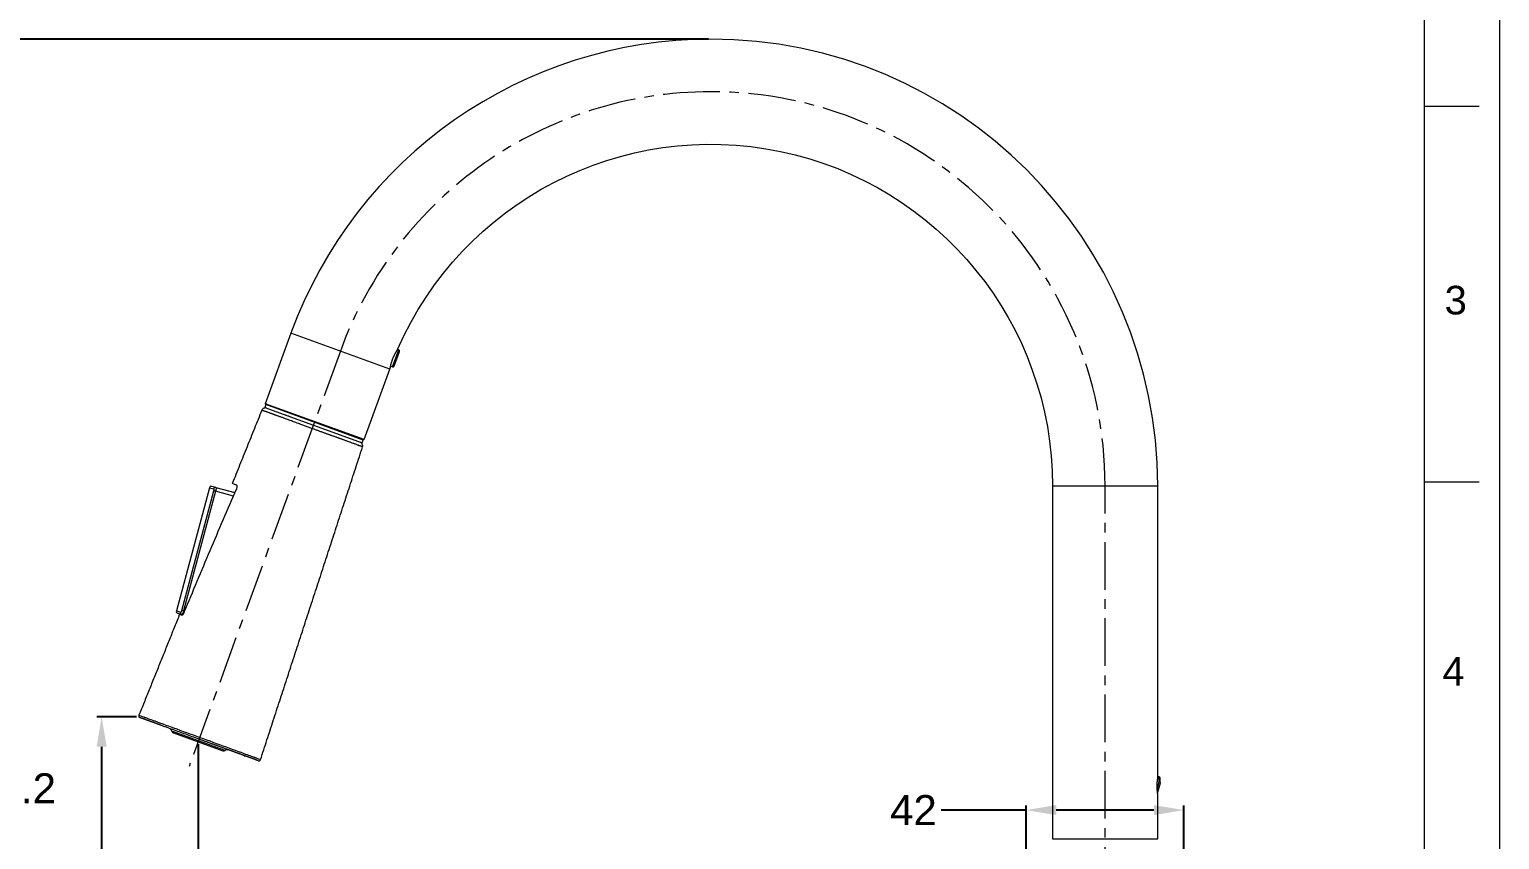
# Model space of a CAD drawing. Header units: millimetres. Extents: x 7606 to 8200, y 2765 to 3605.
# Drawn here: x 7808.9 to 8200.4, y 3189.8 to 3405.6 of the extents above; entities that cross this region are included whole.
import ezdxf

# ---------------------------------------------------------------- set-up
doc = ezdxf.new("R2010")
doc.units = ezdxf.units.MM
doc.linetypes.add('CENTERX2', pattern=[20.32, 12.7, -2.54, 2.54, -2.54])
doc.layers.get('0').update_dxf_attribs({"color": 3})
for name, color, linetype, lineweight in [('CENTER', 1, 'CENTERX2', 15), ('DIM_', 3, 'Continuous', 9), ('FORM', 7, 'Continuous', 13)]:
    doc.layers.add(name, color=color, linetype=linetype, lineweight=lineweight)
doc.styles.get("Standard").update_dxf_attribs({"font": 'arial.ttf'})
doc.dimstyles.new('사본(2) STANDARD', dxfattribs={"dimscale": 0, "dimtxt": 5, "dimasz": 5, "dimexe": 1.25, "dimexo": 0.625, "dimgap": 1.5, "dimtad": 3, "dimtih": 1, "dimtoh": 1, "dimdec": 1, "dimzin": 9, "dimdsep": 46, "dimtxsty": 'Standard', "dimcen": 2.5, "dimclrd": 3, "dimclre": 3, "dimclrt": 4, "dimadec": 0, "dimazin": 0, "dimtfac": 1, "dimtdec": 1, "dimtmove": 0, "dimatfit": 3, "dimfxl": 1.25, "dimtfill": 1, "dimtolj": 1, "dimtzin": 0, "dimarcsym": 0})

# ---------------------------------------------------------------- blocks, each defined once
blk = doc.blocks.new('*D13')
at = {"layer": 'DIM_', "color": 3, "lineweight": -2, "transparency": 16777216}
for p, q in [((7853.81, 3215.15), (7853.81, 2969.08)), ((8095.36, 3003.13), (8095.36, 2969.08)), ((7861.81, 2970.33), (7959.52, 2970.33)), ((8087.36, 2970.33), (7989.65, 2970.33))]:
    blk.add_line(p, q, dxfattribs=at)
at = {"layer": 'DIM_', "color": 3, "transparency": 16777216}
for points in [[(7861.81, 2971.67), (7861.81, 2969), (7853.81, 2970.33)], [(8087.36, 2971.67), (8087.36, 2969), (8095.36, 2970.33)]]:
    blk.add_solid(points, dxfattribs=at)
at = {"layer": 'DIM_', "color": 4, "transparency": 16777216, "insert": (7974.58, 2970.33), "char_height": 8, "attachment_point": 5, "bg_fill": 3, "box_fill_scale": 1.1, "bg_fill_color": 256, "bg_fill_true_color": 13158600, "bg_fill_transparency": 0}
blk.add_mtext('\\A1;241.6', dxfattribs=at)
blk = doc.blocks.new('*D18')
at = {"layer": 'DIM_', "color": 3, "lineweight": -2, "transparency": 16777216}
for p, q in [((8074.36, 3197.62), (8051.67, 3197.62)), ((8074.36, 3166.68), (8074.36, 3198.87)), ((8108.36, 3197.62), (8082.36, 3197.62)), ((8116.36, 3166.68), (8116.36, 3198.87))]:
    blk.add_line(p, q, dxfattribs=at)
at = {"layer": 'DIM_', "color": 3, "transparency": 16777216}
for points in [[(8082.36, 3198.95), (8082.36, 3196.28), (8074.36, 3197.62)], [(8108.36, 3198.95), (8108.36, 3196.28), (8116.36, 3197.62)]]:
    blk.add_solid(points, dxfattribs=at)
at = {"layer": 'DIM_', "color": 4, "transparency": 16777216, "insert": (8044.32, 3197.62), "char_height": 8, "attachment_point": 5, "bg_fill": 3, "box_fill_scale": 1.1, "bg_fill_color": 256, "bg_fill_true_color": 13158600, "bg_fill_transparency": 0}
blk.add_mtext('\\A1;42', dxfattribs=at)
blk = doc.blocks.new('*D20')
at = {"layer": 'DIM_', "color": 3, "lineweight": -2, "transparency": 16777216}
for p, q in [((7837.44, 3222.49), (7826.86, 3222.49)), ((7828.11, 3214.49), (7828.11, 3118.71)), ((7828.11, 3011.76), (7828.11, 3107.54)), ((8068.23, 3003.76), (7826.86, 3003.76))]:
    blk.add_line(p, q, dxfattribs=at)
at = {"layer": 'DIM_', "color": 3, "transparency": 16777216}
for points in [[(7826.78, 3214.49), (7829.45, 3214.49), (7828.11, 3222.49)], [(7826.78, 3011.76), (7829.45, 3011.76), (7828.11, 3003.76)]]:
    blk.add_solid(points, dxfattribs=at)
at = {"layer": 'DIM_', "color": 4, "transparency": 16777216, "insert": (7828.11, 3113.12), "char_height": 8, "attachment_point": 5, "bg_fill": 3, "box_fill_scale": 1.1, "bg_fill_color": 256, "bg_fill_true_color": 13158600, "bg_fill_transparency": 0}
blk.add_mtext('\\A1;218.7', dxfattribs=at)
blk = doc.blocks.new('*D21')
at = {"layer": 'DIM_', "color": 3, "lineweight": -2, "transparency": 16777216}
for p, q in [((7989.73, 3402.96), (7800.72, 3402.96)), ((7801.97, 3394.96), (7801.97, 3208.94)), ((7801.97, 3011.76), (7801.97, 3197.77)), ((8068.23, 3003.76), (7800.72, 3003.76))]:
    blk.add_line(p, q, dxfattribs=at)
at = {"layer": 'DIM_', "color": 3, "transparency": 16777216}
for points in [[(7800.64, 3394.96), (7803.3, 3394.96), (7801.97, 3402.96)], [(7800.64, 3011.76), (7803.3, 3011.76), (7801.97, 3003.76)]]:
    blk.add_solid(points, dxfattribs=at)
at = {"layer": 'DIM_', "color": 4, "transparency": 16777216, "insert": (7801.97, 3203.36), "char_height": 8, "attachment_point": 5, "bg_fill": 3, "box_fill_scale": 1.1, "bg_fill_color": 256, "bg_fill_true_color": 13158600, "bg_fill_transparency": 0}
blk.add_mtext('\\A1;399.2', dxfattribs=at)

msp = doc.modelspace()

# ---------------------------------------------------------------- linework, layer by layer
at = {"linetype": 'Continuous', "lineweight": 18, "extrusion": (0, 1, 0)}
for p, q in [((7878.54, 3324.66), (7871.7, 3305.86)), ((7905.98, 3315.84), (7907.41, 3319.79)), ((7907.23, 3320.17), (7906.92, 3320.28)), ((7898.01, 3296.29), (7904.85, 3315.08)), ((7905.14, 3315.83), (7905.59, 3315.66)), ((7871.82, 3305.61), (7871.54, 3304.86)), ((7871.54, 3304.86), (7884.51, 3300.14)), ((7898.01, 3296.29), (7871.7, 3305.86)), ((7877.14, 3302.77), (7877.16, 3302.81)), ((7884.51, 3300.14), (7897.48, 3295.42)), ((7897.48, 3295.42), (7897.75, 3296.17)), ((7856.82, 3283.49), (7848.02, 3250.65)), ((7858.53, 3283.55), (7857.43, 3283.84)), ((7858.53, 3283.55), (7863.59, 3282.19)), ((8081.36, 3283.96), (8081.36, 3189.96)), ((8109.36, 3206.46), (8109.36, 3283.96)), ((7848.37, 3250.03), (7849.47, 3249.74)), ((7849.71, 3249.68), (7849.47, 3249.74)), ((7841.85, 3220.95), (7841.85, 3220.95)), ((7847.22, 3218.17), (7860.39, 3213.38)), ((7866.29, 3212.06), (7866.29, 3212.06)), ((8109.76, 3206.46), (8109.36, 3206.46)), ((8110.06, 3204.97), (8110.06, 3206.16)), ((8110.06, 3204.97), (8110.06, 3204.96)), ((8109.36, 3189.96), (8109.36, 3201.46)), ((8081.36, 3189.96), (8109.36, 3189.96)), ((8108.44, 3189.76), (8108.46, 3189.96))]:
    msp.add_line(p, q, dxfattribs=at)
at = {"linetype": 'Continuous', "lineweight": 13, "extrusion": (0, 1, 0)}
for p, q in [((7904.85, 3315.08), (7878.54, 3324.66)), ((7905.59, 3315.66), (7907.23, 3320.17)), ((7897.75, 3296.17), (7871.82, 3305.61)), ((7849.47, 3250.78), (7858.01, 3282.65)), ((7858.46, 3282.53), (7849.92, 3250.66)), ((7856.82, 3283.49), (7857.95, 3283.19)), ((7858.46, 3282.53), (7858.01, 3282.65)), ((7863.19, 3281.26), (7858.46, 3282.53)), ((8081.36, 3283.96), (8109.36, 3283.96)), ((7848.02, 3250.65), (7849.15, 3250.34)), ((7849.92, 3250.66), (7849.47, 3250.78)), ((7849.92, 3250.66), (7850.2, 3250.58)), ((7861.02, 3213.5), (7846.81, 3218.67)), ((8109.76, 3205.14), (8109.76, 3206.46))]:
    msp.add_line(p, q, dxfattribs=at)
at = {"linetype": 'Continuous', "lineweight": 18}
for centre, radius, start, end in [((7990.36, 3283.96), 119, 90, 160), ((7990.36, 3283.96), 119, 0, 90), ((7907.13, 3319.89), 0.3, 340, 70), ((7905.69, 3315.94), 0.3, 250, 340), ((7872, 3305.54), 0.2, 70, 160), ((7897.56, 3296.24), 0.2, 340, 70), ((7857.3, 3283.36), 0.5, 75, 165), ((7848.5, 3250.52), 0.5, 165, 255), ((8109.76, 3206.16), 0.3, 0, 90)]:
    msp.add_arc(centre, radius, start, end, dxfattribs=at)
at = {"linetype": 'Continuous', "lineweight": 18, "extrusion": (0, 0, -1)}
for start, end in [(23.5304, 180), (20, 20.3347)]:
    msp.add_arc((-7990.36, 3283.96), 91, start, end, dxfattribs=at)
at = {"linetype": 'Continuous', "lineweight": 18}
for centre, major_axis, ratio, start_param, end_param in [((7858.4, 3283.07), (0.129, 0.483), 0.936113, 0, 1.570796), ((7849.6, 3250.22), (0.129, 0.483), 0.936113, 1.570796, 3.141593), ((7846.18, 3218.55), (0.219, 0.603), 1, 5.235988, 6.283185), ((7847.44, 3218.78), (-0.219, -0.603), 1, 5.235988, 6.283185), ((7860.61, 3213.99), (-0.219, -0.603), 1, 0, 1.047198), ((7861.43, 3213), (0.219, 0.603), 1, 0, 1.047198), ((7866.16, 3212.1), (-0.044, -0.121), 1, 0, 1.570796)]:
    msp.add_ellipse(centre, major_axis=major_axis, ratio=ratio, start_param=start_param, end_param=end_param, dxfattribs=at)
for points, degree, knots in [([(7905.07, 3315.82), (7905.08, 3315.86), (7905.1, 3315.94), (7905.13, 3316.08), (7905.15, 3316.19), (7905.17, 3316.27), (7905.18, 3316.3), (7905.19, 3316.36), (7905.2, 3316.39), (7905.22, 3316.48), (7905.26, 3316.61), (7905.29, 3316.74), (7905.32, 3316.84), (7905.34, 3316.9), (7905.35, 3316.95), (7905.37, 3316.99), (7905.37, 3317), (7905.4, 3317.09), (7905.45, 3317.24), (7905.52, 3317.47), (7905.58, 3317.62), (7905.61, 3317.71), (7905.62, 3317.73), (7905.63, 3317.77), (7905.64, 3317.79), (7905.66, 3317.85), (7905.68, 3317.89), (7905.72, 3318), (7905.79, 3318.15), (7905.85, 3318.3), (7905.9, 3318.41), (7905.92, 3318.45), (7905.95, 3318.52), (7905.97, 3318.56), (7906.02, 3318.67), (7906.09, 3318.8), (7906.19, 3319), (7906.25, 3319.13), (7906.3, 3319.22), (7906.32, 3319.25), (7906.35, 3319.31), (7906.37, 3319.34), (7906.41, 3319.42), (7906.48, 3319.53), (7906.53, 3319.63), (7906.57, 3319.7), (7906.59, 3319.72), (7906.61, 3319.77), (7906.63, 3319.79), (7906.66, 3319.85), (7906.71, 3319.92), (7906.75, 3319.98), (7906.78, 3320.03), (7906.79, 3320.04), (7906.8, 3320.06), (7906.81, 3320.08), (7906.83, 3320.11), (7906.85, 3320.15), (7906.88, 3320.18), (7906.88, 3320.19), (7906.88, 3320.19), (7906.88, 3320.19), (7906.88, 3320.19)], 3, [0, 0, 0, 0, 0.03677, 0.07354, 0.110311, 0.110311, 0.128696, 0.128696, 0.147081, 0.147081, 0.183851, 0.220621, 0.220621, 0.239006, 0.248199, 0.248199, 0.257391, 0.257391, 0.294162, 0.330932, 0.367702, 0.367702, 0.376895, 0.376895, 0.386087, 0.386087, 0.404472, 0.404472, 0.441242, 0.478013, 0.478013, 0.496398, 0.496398, 0.514783, 0.514783, 0.551553, 0.588323, 0.625093, 0.625093, 0.643479, 0.643479, 0.661864, 0.661864, 0.698634, 0.735404, 0.735404, 0.753789, 0.753789, 0.772174, 0.772174, 0.808944, 0.845715, 0.845715, 0.8641, 0.8641, 0.882485, 0.882485, 0.919255, 0.956025, 0.992795, 0.992795, 1, 1, 1, 1]), ([(7905.02, 3315.55), (7905.02, 3315.55), (7905.02, 3315.56), (7905.02, 3315.58), (7905.03, 3315.6), (7905.03, 3315.61), (7905.03, 3315.62), (7905.04, 3315.63), (7905.04, 3315.67), (7905.05, 3315.69), (7905.06, 3315.75), (7905.06, 3315.79), (7905.07, 3315.82)], 3, [0, 0, 0, 0, 0.170064, 0.377548, 0.377548, 0.48129, 0.48129, 0.585032, 0.585032, 0.792516, 0.792516, 1, 1, 1, 1]), ([(7872.08, 3304.66), (7871.95, 3304.71), (7871.69, 3304.75), (7871.28, 3304.67), (7870.94, 3304.44), (7870.81, 3304.23), (7870.76, 3304.11)], 3, [0, 0, 0, 0, 0.241089, 0.495939, 0.752865, 1, 1, 1, 1]), ([(7878.33, 3302.38), (7878.22, 3302.42), (7878.1, 3302.46), (7877.69, 3302.59), (7877.41, 3302.68), (7877.14, 3302.77)], 3, [0, 0, 0, 0, 0.273256, 0.273256, 1, 1, 1, 1]), ([(7897.6, 3294.34), (7897.64, 3294.46), (7897.67, 3294.71), (7897.56, 3295.11), (7897.29, 3295.43), (7897.06, 3295.57), (7896.94, 3295.61)], 3, [0, 0, 0, 0, 0.247199, 0.504057, 0.758836, 1, 1, 1, 1]), ([(7850.12, 3250.4), (7852.41, 3255.86), (7854.71, 3261.32), (7858.17, 3269.51), (7859.33, 3272.23), (7861.65, 3277.68), (7862.82, 3280.41), (7863.99, 3283.13)], 3, [0, 0, 0, 0, 0.5, 0.5, 0.75, 0.75, 1, 1, 1, 1]), ([(7858.01, 3282.65), (7858.02, 3282.65), (7858.02, 3282.66), (7858.02, 3282.67), (7858.02, 3282.68), (7858.03, 3282.7), (7858.03, 3282.71), (7858.03, 3282.72), (7858.03, 3282.73), (7858.03, 3282.74), (7858.04, 3282.75), (7858.04, 3282.76), (7858.04, 3282.77), (7858.04, 3282.78), (7858.04, 3282.79), (7858.04, 3282.81), (7858.05, 3282.82), (7858.05, 3282.83), (7858.05, 3282.84), (7858.05, 3282.86), (7858.05, 3282.89), (7858.05, 3282.94), (7858.05, 3282.98), (7858.05, 3283.02), (7858.04, 3283.06), (7858.03, 3283.1), (7858.01, 3283.13), (7858, 3283.14), (7858, 3283.15), (7857.99, 3283.16), (7857.98, 3283.17), (7857.98, 3283.17), (7857.97, 3283.18), (7857.96, 3283.18), (7857.96, 3283.18), (7857.95, 3283.19), (7857.95, 3283.19)], 3, [0, 0, 0, 0, 0.014117, 0.028161, 0.042139, 0.056062, 0.069935, 0.08377, 0.097573, 0.111353, 0.12512, 0.138882, 0.152647, 0.166424, 0.180223, 0.194051, 0.207918, 0.221831, 0.235799, 0.249831, 0.311769, 0.373643, 0.436123, 0.499861, 0.582384, 0.665279, 0.749802, 0.777665, 0.805415, 0.833094, 0.860744, 0.888405, 0.916121, 0.943931, 0.971877, 1, 1, 1, 1]), ([(7858.53, 3283.55), (7858.53, 3283.55), (7858.53, 3283.55), (7858.54, 3283.55), (7858.54, 3283.54), (7858.54, 3283.54), (7858.54, 3283.54), (7858.55, 3283.54), (7858.55, 3283.54), (7858.55, 3283.53), (7858.55, 3283.53), (7858.55, 3283.53), (7858.56, 3283.53), (7858.56, 3283.52), (7858.56, 3283.52), (7858.56, 3283.52), (7858.56, 3283.51), (7858.57, 3283.51), (7858.57, 3283.5), (7858.57, 3283.5), (7858.57, 3283.49), (7858.57, 3283.49), (7858.57, 3283.48), (7858.57, 3283.48), (7858.57, 3283.47), (7858.58, 3283.47), (7858.58, 3283.46), (7858.58, 3283.46), (7858.58, 3283.45), (7858.58, 3283.44), (7858.58, 3283.44), (7858.58, 3283.43), (7858.58, 3283.43), (7858.58, 3283.42), (7858.58, 3283.41), (7858.58, 3283.41), (7858.58, 3283.4), (7858.58, 3283.39), (7858.58, 3283.38), (7858.58, 3283.38), (7858.58, 3283.37), (7858.58, 3283.36), (7858.58, 3283.35), (7858.58, 3283.35), (7858.58, 3283.34), (7858.58, 3283.33), (7858.58, 3283.32), (7858.58, 3283.31), (7858.58, 3283.3), (7858.58, 3283.3), (7858.58, 3283.29), (7858.58, 3283.28), (7858.58, 3283.27), (7858.58, 3283.26), (7858.58, 3283.25), (7858.58, 3283.24), (7858.58, 3283.23), (7858.58, 3283.23), (7858.58, 3283.22), (7858.58, 3283.21), (7858.58, 3283.2), (7858.58, 3283.19), (7858.58, 3283.18), (7858.57, 3283.17), (7858.57, 3283.16), (7858.57, 3283.15), (7858.57, 3283.14), (7858.57, 3283.13), (7858.57, 3283.12), (7858.57, 3283.11), (7858.57, 3283.1), (7858.57, 3283.09), (7858.57, 3283.08), (7858.56, 3283.07), (7858.56, 3283.07), (7858.56, 3283.06), (7858.56, 3283.05), (7858.56, 3283.04), (7858.56, 3283.03), (7858.56, 3283.02), (7858.56, 3283.01), (7858.55, 3283), (7858.55, 3282.99), (7858.55, 3282.98), (7858.55, 3282.97), (7858.55, 3282.96), (7858.55, 3282.95), (7858.55, 3282.94), (7858.54, 3282.93), (7858.54, 3282.92), (7858.54, 3282.91), (7858.54, 3282.9), (7858.54, 3282.89), (7858.54, 3282.88), (7858.53, 3282.87), (7858.53, 3282.86), (7858.53, 3282.85), (7858.53, 3282.84), (7858.53, 3282.83), (7858.53, 3282.82), (7858.52, 3282.82), (7858.52, 3282.81), (7858.52, 3282.8), (7858.52, 3282.79), (7858.52, 3282.78), (7858.52, 3282.77), (7858.51, 3282.76), (7858.51, 3282.75), (7858.51, 3282.74), (7858.51, 3282.73), (7858.51, 3282.72), (7858.5, 3282.71), (7858.5, 3282.71), (7858.5, 3282.7), (7858.5, 3282.69), (7858.5, 3282.68), (7858.49, 3282.67), (7858.49, 3282.66), (7858.49, 3282.65), (7858.49, 3282.64), (7858.49, 3282.64), (7858.49, 3282.63), (7858.48, 3282.62), (7858.48, 3282.61), (7858.48, 3282.6), (7858.48, 3282.59), (7858.48, 3282.59), (7858.47, 3282.58), (7858.47, 3282.57), (7858.47, 3282.56), (7858.47, 3282.55), (7858.47, 3282.55), (7858.46, 3282.54), (7858.46, 3282.53), (7858.46, 3282.53)], 3, [0, 0, 0, 0, 0.010156, 0.020272, 0.030349, 0.040386, 0.050383, 0.06034, 0.070258, 0.080136, 0.089974, 0.099772, 0.109531, 0.11925, 0.12893, 0.138569, 0.148169, 0.15773, 0.16725, 0.176731, 0.186173, 0.195575, 0.204937, 0.214259, 0.223542, 0.232785, 0.241989, 0.251153, 0.260277, 0.269362, 0.278408, 0.287413, 0.296379, 0.305306, 0.314193, 0.32304, 0.331848, 0.340616, 0.349345, 0.358034, 0.366684, 0.375294, 0.383865, 0.392396, 0.400888, 0.40934, 0.417753, 0.426126, 0.43446, 0.442755, 0.45101, 0.459226, 0.467402, 0.475539, 0.483636, 0.491694, 0.499713, 0.507692, 0.515632, 0.523532, 0.531394, 0.539216, 0.546998, 0.554742, 0.562446, 0.57011, 0.577736, 0.585322, 0.592869, 0.600377, 0.607845, 0.615274, 0.622665, 0.630015, 0.637327, 0.6446, 0.651833, 0.659027, 0.666183, 0.673299, 0.680376, 0.687414, 0.694413, 0.701372, 0.708293, 0.715175, 0.722018, 0.728821, 0.735586, 0.742312, 0.748999, 0.755647, 0.762256, 0.768826, 0.775358, 0.78185, 0.788304, 0.794719, 0.801095, 0.807432, 0.81373, 0.81999, 0.826211, 0.832394, 0.838538, 0.844643, 0.850709, 0.856737, 0.862726, 0.868677, 0.874589, 0.880463, 0.886298, 0.892095, 0.897853, 0.903573, 0.909255, 0.914898, 0.920503, 0.92607, 0.931598, 0.937088, 0.94254, 0.947954, 0.95333, 0.958667, 0.963967, 0.969228, 0.974451, 0.979637, 0.984785, 0.989894, 0.994966, 1, 1, 1, 1]), ([(7864, 3284.19), (7863.93, 3284.21), (7863.24, 3284.47), (7862.9, 3284.59), (7862.9, 3284.59), (7862.9, 3284.59), (7862.9, 3284.59)], 3, [0, 0, 0, 0, 0.101646, 0.999239, 0.999239, 1, 1, 1, 1]), ([(7864, 3284.19), (7864.03, 3284.18), (7864.05, 3284.17), (7864.07, 3284.14), (7864.08, 3284.13), (7864.09, 3284.11), (7864.1, 3284.1), (7864.1, 3284.09), (7864.11, 3284.08), (7864.12, 3284.04), (7864.13, 3284.01), (7864.14, 3283.95), (7864.14, 3283.93), (7864.15, 3283.88), (7864.15, 3283.86), (7864.15, 3283.79), (7864.15, 3283.73), (7864.14, 3283.65), (7864.13, 3283.62), (7864.13, 3283.58), (7864.12, 3283.56), (7864.12, 3283.53), (7864.11, 3283.52), (7864.1, 3283.44), (7864.08, 3283.38), (7864.05, 3283.3), (7864.05, 3283.29), (7864.04, 3283.26), (7864.03, 3283.24), (7864.01, 3283.19), (7864, 3283.16), (7863.99, 3283.13)], 3, [0, 0, 0, 0, 0.125, 0.125, 0.1875, 0.1875, 0.21875, 0.21875, 0.25, 0.25, 0.375, 0.375, 0.4375, 0.4375, 0.5, 0.5, 0.625, 0.625, 0.6875, 0.6875, 0.71875, 0.71875, 0.75, 0.75, 0.875, 0.875, 0.90625, 0.90625, 0.9375, 0.9375, 1, 1, 1, 1]), ([(7849.15, 3250.34), (7849.15, 3250.34), (7849.15, 3250.34), (7849.16, 3250.34), (7849.16, 3250.34), (7849.17, 3250.34), (7849.17, 3250.34), (7849.18, 3250.34), (7849.18, 3250.34), (7849.19, 3250.34), (7849.19, 3250.34), (7849.2, 3250.35), (7849.2, 3250.35), (7849.21, 3250.35), (7849.21, 3250.35), (7849.22, 3250.35), (7849.22, 3250.36), (7849.24, 3250.37), (7849.27, 3250.39), (7849.31, 3250.43), (7849.34, 3250.47), (7849.36, 3250.51), (7849.38, 3250.55), (7849.4, 3250.58), (7849.41, 3250.6), (7849.42, 3250.62), (7849.43, 3250.64), (7849.44, 3250.66), (7849.44, 3250.68), (7849.45, 3250.7), (7849.46, 3250.72), (7849.46, 3250.74), (7849.47, 3250.76), (7849.47, 3250.77), (7849.47, 3250.78)], 3, [0, 0, 0, 0, 0.015819, 0.031577, 0.047282, 0.062941, 0.078561, 0.094148, 0.109712, 0.125258, 0.140794, 0.156327, 0.171866, 0.187416, 0.202986, 0.218583, 0.234215, 0.249887, 0.375803, 0.499366, 0.563307, 0.625808, 0.687522, 0.749124, 0.774556, 0.799779, 0.82484, 0.849791, 0.874681, 0.899561, 0.924483, 0.949497, 0.974653, 1, 1, 1, 1]), ([(7849.92, 3250.66), (7849.92, 3250.65), (7849.92, 3250.64), (7849.91, 3250.62), (7849.91, 3250.61), (7849.9, 3250.59), (7849.9, 3250.58), (7849.89, 3250.56), (7849.89, 3250.54), (7849.88, 3250.53), (7849.88, 3250.51), (7849.87, 3250.49), (7849.87, 3250.48), (7849.86, 3250.46), (7849.85, 3250.44), (7849.85, 3250.42), (7849.84, 3250.4), (7849.84, 3250.39), (7849.83, 3250.37), (7849.82, 3250.35), (7849.82, 3250.33), (7849.81, 3250.31), (7849.8, 3250.3), (7849.8, 3250.28), (7849.79, 3250.26), (7849.78, 3250.24), (7849.77, 3250.22), (7849.77, 3250.21), (7849.76, 3250.19), (7849.75, 3250.17), (7849.75, 3250.15), (7849.74, 3250.13), (7849.73, 3250.12), (7849.72, 3250.1), (7849.71, 3250.08), (7849.71, 3250.06), (7849.7, 3250.05), (7849.69, 3250.03), (7849.68, 3250.01), (7849.68, 3250), (7849.67, 3249.98), (7849.66, 3249.96), (7849.65, 3249.95), (7849.64, 3249.93), (7849.64, 3249.92), (7849.63, 3249.9), (7849.62, 3249.89), (7849.61, 3249.88), (7849.6, 3249.86), (7849.6, 3249.85), (7849.59, 3249.84), (7849.58, 3249.83), (7849.57, 3249.82), (7849.57, 3249.81), (7849.56, 3249.8), (7849.55, 3249.79), (7849.54, 3249.78), (7849.54, 3249.77), (7849.53, 3249.76), (7849.52, 3249.76), (7849.52, 3249.75), (7849.51, 3249.75), (7849.5, 3249.74), (7849.5, 3249.74), (7849.49, 3249.74), (7849.48, 3249.74), (7849.48, 3249.74), (7849.47, 3249.74), (7849.47, 3249.74)], 3, [0, 0, 0, 0, 0.010106, 0.020363, 0.030772, 0.041333, 0.052047, 0.062912, 0.073931, 0.085103, 0.096428, 0.107906, 0.119538, 0.131324, 0.143264, 0.155359, 0.167608, 0.180011, 0.19257, 0.205283, 0.218152, 0.231176, 0.244355, 0.25769, 0.271181, 0.284827, 0.29863, 0.312589, 0.326704, 0.340975, 0.355403, 0.369987, 0.384728, 0.399626, 0.414681, 0.429892, 0.445261, 0.460787, 0.47647, 0.492311, 0.508309, 0.524464, 0.540777, 0.557248, 0.573876, 0.590662, 0.607606, 0.624708, 0.641968, 0.659386, 0.676962, 0.694697, 0.712589, 0.73064, 0.748849, 0.767217, 0.785743, 0.804427, 0.82327, 0.842272, 0.861432, 0.880751, 0.900229, 0.919865, 0.939661, 0.959615, 0.979728, 1, 1, 1, 1]), ([(7850.12, 3250.4), (7850.1, 3250.33), (7850.07, 3250.27), (7850.03, 3250.19), (7850.02, 3250.16), (7849.99, 3250.11), (7849.99, 3250.1), (7849.97, 3250.07), (7849.96, 3250.06), (7849.93, 3249.99), (7849.9, 3249.94), (7849.86, 3249.88), (7849.86, 3249.87), (7849.84, 3249.85), (7849.83, 3249.84), (7849.81, 3249.8), (7849.8, 3249.78), (7849.76, 3249.73), (7849.73, 3249.69), (7849.7, 3249.66), (7849.69, 3249.65), (7849.68, 3249.64), (7849.66, 3249.62), (7849.63, 3249.59), (7849.61, 3249.57), (7849.6, 3249.57), (7849.59, 3249.56), (7849.58, 3249.56), (7849.58, 3249.56), (7849.55, 3249.55), (7849.54, 3249.55), (7849.53, 3249.55)], 3, [0, 0, 0, 0, 0.125, 0.125, 0.1875, 0.1875, 0.21875, 0.21875, 0.25, 0.25, 0.375, 0.375, 0.40625, 0.40625, 0.4375, 0.4375, 0.5, 0.5, 0.625, 0.625, 0.65625, 0.65625, 0.6875, 0.75, 0.8125, 0.8125, 0.84375, 0.84375, 0.875, 0.875, 1, 1, 1, 1]), ([(7838.05, 3222.88), (7838.03, 3222.82), (7838, 3222.69), (7838.05, 3222.49), (7838.17, 3222.32), (7838.28, 3222.25), (7838.35, 3222.23)], 3, [0, 0, 0, 0, 0.241694, 0.500257, 0.758689, 1, 1, 1, 1]), ([(7838.05, 3222.88), (7838.05, 3222.88), (7838.32, 3222.79), (7839.02, 3222.53), (7839.39, 3222.4), (7839.53, 3222.34), (7839.75, 3222.26), (7840.46, 3222), (7841.62, 3221.58), (7842.47, 3221.27), (7843.04, 3221.07), (7844.62, 3220.49), (7848.37, 3219.13), (7854.25, 3216.99), (7860.12, 3214.85), (7863.88, 3213.48), (7865.45, 3212.91), (7866.02, 3212.7), (7866.87, 3212.39), (7868.03, 3211.97), (7868.74, 3211.71), (7868.96, 3211.63), (7869.11, 3211.58), (7869.48, 3211.45), (7870.18, 3211.19), (7870.44, 3211.09), (7870.44, 3211.09)], 3, [0, 0, 0, 0, 0.125008, 0.187511, 0.203137, 0.21095, 0.218763, 0.250015, 0.281267, 0.28908, 0.296893, 0.312519, 0.375023, 0.50003, 0.625038, 0.687542, 0.703168, 0.710981, 0.718794, 0.750045, 0.781297, 0.78911, 0.796923, 0.812549, 0.875053, 1, 1, 1, 1]), ([(7869.79, 3210.78), (7869.79, 3210.78), (7869.78, 3210.78), (7869.72, 3210.81), (7869.58, 3210.86), (7869.41, 3210.92), (7869.25, 3210.98), (7869.11, 3211.03), (7868.95, 3211.09), (7868.83, 3211.13), (7868.75, 3211.16), (7868.73, 3211.17), (7868.7, 3211.18), (7868.67, 3211.19), (7868.64, 3211.2), (7868.61, 3211.21), (7868.58, 3211.22), (7868.55, 3211.23), (7868.52, 3211.24), (7868.49, 3211.26), (7868.46, 3211.27), (7868.43, 3211.28), (7868.4, 3211.29), (7868.38, 3211.3), (7868.36, 3211.3), (7868.34, 3211.31), (7868.33, 3211.31), (7868.31, 3211.32), (7868.29, 3211.33), (7868.28, 3211.33), (7868.26, 3211.34), (7868.24, 3211.35), (7868.22, 3211.35), (7868.2, 3211.36), (7868.18, 3211.37), (7868.16, 3211.37), (7868.15, 3211.38), (7868.13, 3211.39), (7868.11, 3211.39), (7868.09, 3211.4), (7868.06, 3211.41), (7868.04, 3211.42), (7868.02, 3211.42), (7868, 3211.43), (7867.98, 3211.44), (7867.96, 3211.45), (7867.94, 3211.46), (7867.91, 3211.46), (7867.89, 3211.47), (7867.87, 3211.48), (7867.85, 3211.49), (7867.82, 3211.5), (7867.8, 3211.51), (7867.77, 3211.51), (7867.75, 3211.52), (7867.72, 3211.53), (7867.69, 3211.55), (7867.66, 3211.56), (7867.62, 3211.57), (7867.58, 3211.58), (7867.55, 3211.6), (7867.51, 3211.61), (7867.47, 3211.63), (7867.43, 3211.64), (7867.39, 3211.65), (7867.35, 3211.67), (7867.31, 3211.68), (7867.27, 3211.7), (7867.23, 3211.71), (7867.18, 3211.73), (7867.14, 3211.75), (7867.1, 3211.76), (7867.05, 3211.78), (7867.01, 3211.79), (7866.96, 3211.81), (7866.91, 3211.83), (7866.87, 3211.85), (7866.82, 3211.86), (7866.77, 3211.88), (7866.72, 3211.9), (7866.67, 3211.92), (7866.62, 3211.93), (7866.57, 3211.95), (7866.52, 3211.97), (7866.47, 3211.99), (7866.42, 3212.01), (7866.34, 3212.04), (7866.24, 3212.07), (7866.12, 3212.12), (7865.98, 3212.17), (7865.84, 3212.22), (7865.69, 3212.27), (7865.56, 3212.32), (7865.47, 3212.35), (7865.4, 3212.38), (7865.34, 3212.4), (7865.27, 3212.43), (7865.21, 3212.45), (7865.14, 3212.47), (7865.07, 3212.5), (7865.01, 3212.52), (7864.94, 3212.55), (7864.88, 3212.57), (7864.81, 3212.59), (7864.75, 3212.62), (7864.67, 3212.65), (7864.57, 3212.68), (7864.45, 3212.72), (7864.34, 3212.76), (7864.23, 3212.81), (7864.11, 3212.85), (7864, 3212.89), (7863.89, 3212.93), (7863.77, 3212.97), (7863.66, 3213.01), (7863.54, 3213.05), (7863.43, 3213.1), (7863.32, 3213.14), (7863.2, 3213.18), (7863.09, 3213.22), (7863, 3213.25), (7862.93, 3213.28), (7862.88, 3213.3), (7862.82, 3213.32), (7862.77, 3213.34), (7862.71, 3213.36), (7862.64, 3213.38), (7862.58, 3213.41), (7862.51, 3213.43), (7862.44, 3213.46), (7862.37, 3213.48), (7862.29, 3213.51), (7862.21, 3213.54), (7862.13, 3213.57), (7862.04, 3213.6), (7861.96, 3213.63), (7861.86, 3213.67), (7861.77, 3213.7), (7861.67, 3213.74), (7861.58, 3213.77), (7861.47, 3213.81), (7861.37, 3213.85), (7861.19, 3213.91), (7860.95, 3214), (7860.64, 3214.11), (7860.33, 3214.22), (7860.02, 3214.34), (7859.71, 3214.45), (7859.39, 3214.57), (7859.08, 3214.68), (7858.77, 3214.79), (7858.46, 3214.91), (7858.15, 3215.02), (7857.83, 3215.13), (7857.52, 3215.25), (7857.21, 3215.36), (7856.9, 3215.47), (7856.58, 3215.59), (7856.27, 3215.7), (7855.96, 3215.82), (7855.64, 3215.93), (7855.33, 3216.04), (7855.02, 3216.16), (7854.7, 3216.27), (7853.92, 3216.56), (7852.66, 3217.01), (7850.94, 3217.64), (7849.22, 3218.27), (7847.79, 3218.79), (7846.65, 3219.2), (7845.79, 3219.52), (7844.93, 3219.83), (7844.33, 3220.05), (7843.98, 3220.18), (7843.88, 3220.21), (7843.78, 3220.25), (7843.68, 3220.29), (7843.58, 3220.32), (7843.48, 3220.36), (7843.38, 3220.4), (7843.28, 3220.43), (7843.18, 3220.47), (7843.08, 3220.5), (7842.98, 3220.54), (7842.88, 3220.58), (7842.78, 3220.61), (7842.68, 3220.65), (7842.58, 3220.68), (7842.48, 3220.72), (7842.4, 3220.75), (7842.34, 3220.77), (7842.3, 3220.79), (7842.26, 3220.8), (7842.22, 3220.81), (7842.19, 3220.83), (7842.15, 3220.84), (7842.11, 3220.86), (7842.07, 3220.87), (7842.03, 3220.88), (7841.99, 3220.9), (7841.96, 3220.91), (7841.92, 3220.93), (7841.88, 3220.94), (7841.85, 3220.95), (7841.81, 3220.97), (7841.77, 3220.98), (7841.74, 3220.99), (7841.7, 3221), (7841.67, 3221.02), (7841.63, 3221.03), (7841.6, 3221.04), (7841.56, 3221.05), (7841.53, 3221.07), (7841.5, 3221.08), (7841.46, 3221.09), (7841.43, 3221.1), (7841.4, 3221.11), (7841.37, 3221.13), (7841.33, 3221.14), (7841.3, 3221.15), (7841.27, 3221.16), (7841.24, 3221.17), (7841.21, 3221.18), (7841.18, 3221.19), (7841.15, 3221.21), (7841.12, 3221.22), (7841.09, 3221.23), (7841.06, 3221.24), (7841.03, 3221.25), (7841.01, 3221.26), (7840.98, 3221.27), (7840.95, 3221.28), (7840.92, 3221.29), (7840.9, 3221.3), (7840.87, 3221.31), (7840.81, 3221.33), (7840.73, 3221.36), (7840.62, 3221.4), (7840.51, 3221.44), (7840.42, 3221.47), (7840.32, 3221.51), (7840.24, 3221.54), (7840.16, 3221.57), (7840.08, 3221.59), (7840.01, 3221.62), (7839.95, 3221.64), (7839.89, 3221.67), (7839.85, 3221.68), (7839.82, 3221.69), (7839.8, 3221.7), (7839.78, 3221.7), (7839.76, 3221.71), (7839.74, 3221.72), (7839.71, 3221.73), (7839.69, 3221.74), (7839.67, 3221.75), (7839.64, 3221.75), (7839.62, 3221.76), (7839.59, 3221.77), (7839.56, 3221.78), (7839.54, 3221.79), (7839.51, 3221.8), (7839.48, 3221.81), (7839.45, 3221.83), (7839.42, 3221.84), (7839.38, 3221.85), (7839.34, 3221.86), (7839.3, 3221.88), (7839.25, 3221.9), (7839.21, 3221.91), (7839.17, 3221.92), (7839.13, 3221.94), (7839.1, 3221.95), (7839.06, 3221.97), (7839.02, 3221.98), (7838.99, 3221.99), (7838.95, 3222), (7838.92, 3222.02), (7838.89, 3222.03), (7838.78, 3222.07), (7838.62, 3222.13), (7838.46, 3222.18), (7838.37, 3222.22), (7838.35, 3222.23), (7838.35, 3222.23)], 3, [0, 0, 0, 0, 0.017335, 0.048978, 0.080647, 0.112386, 0.128239, 0.144083, 0.159925, 0.17577, 0.178208, 0.180646, 0.183083, 0.185521, 0.187959, 0.190397, 0.192835, 0.195274, 0.197712, 0.200151, 0.20259, 0.205029, 0.207469, 0.20866, 0.209836, 0.210997, 0.212143, 0.213273, 0.214388, 0.215489, 0.216574, 0.217644, 0.2187, 0.219741, 0.220768, 0.22178, 0.222778, 0.223761, 0.224731, 0.225686, 0.226628, 0.227556, 0.22847, 0.229371, 0.230259, 0.231133, 0.231995, 0.232843, 0.233679, 0.234503, 0.235314, 0.236114, 0.236901, 0.237678, 0.238442, 0.239196, 0.240246, 0.241292, 0.242334, 0.243373, 0.244408, 0.245439, 0.246468, 0.247495, 0.248519, 0.249542, 0.250563, 0.251582, 0.252601, 0.253619, 0.254636, 0.255654, 0.256672, 0.257691, 0.25871, 0.259731, 0.260753, 0.261777, 0.262804, 0.263833, 0.264864, 0.265899, 0.266937, 0.267979, 0.269024, 0.270075, 0.271129, 0.273462, 0.275923, 0.278515, 0.281239, 0.284098, 0.287093, 0.288317, 0.289541, 0.290765, 0.291989, 0.293213, 0.294437, 0.295661, 0.296885, 0.298109, 0.299334, 0.300558, 0.301782, 0.303006, 0.305128, 0.30725, 0.309372, 0.311494, 0.313616, 0.315738, 0.31786, 0.319982, 0.322104, 0.324226, 0.326348, 0.32847, 0.330592, 0.332714, 0.334835, 0.335736, 0.336689, 0.337693, 0.338749, 0.339857, 0.341017, 0.342229, 0.343493, 0.344808, 0.346176, 0.347595, 0.349067, 0.35059, 0.352165, 0.353793, 0.355472, 0.357203, 0.358986, 0.360821, 0.362709, 0.364648, 0.366639, 0.372384, 0.378125, 0.383864, 0.3896, 0.395334, 0.401066, 0.406796, 0.412525, 0.418252, 0.423979, 0.429704, 0.435429, 0.441154, 0.446879, 0.452604, 0.45833, 0.464056, 0.469784, 0.475513, 0.481243, 0.486975, 0.492709, 0.524197, 0.555668, 0.587166, 0.618731, 0.63465, 0.650561, 0.666468, 0.682378, 0.684273, 0.686165, 0.688055, 0.689941, 0.691825, 0.693706, 0.695584, 0.697459, 0.699332, 0.701202, 0.703069, 0.704933, 0.706795, 0.708654, 0.71051, 0.712364, 0.714214, 0.714982, 0.715744, 0.716503, 0.717258, 0.718008, 0.718755, 0.719498, 0.720237, 0.720972, 0.721703, 0.72243, 0.723154, 0.723875, 0.724592, 0.725306, 0.726016, 0.726723, 0.727427, 0.728127, 0.728825, 0.72952, 0.730211, 0.7309, 0.731586, 0.73227, 0.732951, 0.733629, 0.734305, 0.734979, 0.73565, 0.736319, 0.736986, 0.737652, 0.738315, 0.738976, 0.739635, 0.740293, 0.740949, 0.741604, 0.742258, 0.74291, 0.74356, 0.74421, 0.744859, 0.745506, 0.746153, 0.74904, 0.751932, 0.754836, 0.75776, 0.760712, 0.763698, 0.766725, 0.769801, 0.772931, 0.776122, 0.77938, 0.78271, 0.783941, 0.785264, 0.786679, 0.788185, 0.789784, 0.791475, 0.793257, 0.795132, 0.797099, 0.799158, 0.801309, 0.803552, 0.805887, 0.808314, 0.810833, 0.813445, 0.816149, 0.818945, 0.822828, 0.826711, 0.830594, 0.834477, 0.83836, 0.842244, 0.846127, 0.850012, 0.853896, 0.857781, 0.861667, 0.865554, 0.869441, 0.873329, 0.905047, 0.936703, 0.96834, 1, 1, 1, 1]), ([(7869.79, 3210.78), (7869.85, 3210.76), (7869.95, 3210.74), (7870.08, 3210.76), (7870.18, 3210.8), (7870.27, 3210.85), (7870.37, 3210.95), (7870.42, 3211.03), (7870.44, 3211.1)], 3, [0, 0, 0, 0, 0.238882, 0.367661, 0.49933, 0.631109, 0.760193, 1, 1, 1, 1]), ([(8109.36, 3206.46), (8109.36, 3206.46), (8109.36, 3206.46), (8109.36, 3206.45), (8109.35, 3206.43), (8109.35, 3206.41), (8109.35, 3206.4), (8109.35, 3206.39), (8109.35, 3206.38), (8109.34, 3206.36), (8109.34, 3206.33), (8109.33, 3206.27), (8109.32, 3206.2), (8109.31, 3206.14), (8109.3, 3206.12), (8109.3, 3206.09), (8109.3, 3206.08), (8109.29, 3206.06), (8109.29, 3206), (8109.27, 3205.89), (8109.26, 3205.78), (8109.24, 3205.7), (8109.24, 3205.67), (8109.23, 3205.61), (8109.23, 3205.58), (8109.22, 3205.48), (8109.2, 3205.35), (8109.18, 3205.14), (8109.17, 3204.99), (8109.17, 3204.9), (8109.17, 3204.88), (8109.16, 3204.84), (8109.16, 3204.82), (8109.16, 3204.76), (8109.16, 3204.72), (8109.15, 3204.61), (8109.14, 3204.45), (8109.14, 3204.29), (8109.14, 3204.16), (8109.14, 3204.1), (8109.13, 3204.04), (8109.13, 3204), (8109.13, 3203.98), (8109.13, 3203.88), (8109.14, 3203.71), (8109.14, 3203.47), (8109.15, 3203.31), (8109.16, 3203.19), (8109.16, 3203.15), (8109.16, 3203.08), (8109.17, 3203.04), (8109.17, 3202.93), (8109.18, 3202.78), (8109.2, 3202.64), (8109.21, 3202.54), (8109.21, 3202.5), (8109.22, 3202.45), (8109.22, 3202.44), (8109.22, 3202.4), (8109.23, 3202.32), (8109.25, 3202.19), (8109.27, 3202.02), (8109.28, 3201.93), (8109.29, 3201.87), (8109.29, 3201.86), (8109.3, 3201.84), (8109.3, 3201.8), (8109.31, 3201.77), (8109.32, 3201.72), (8109.33, 3201.65), (8109.34, 3201.59), (8109.34, 3201.55), (8109.34, 3201.54), (8109.35, 3201.52), (8109.35, 3201.51), (8109.35, 3201.49), (8109.36, 3201.47), (8109.36, 3201.46), (8109.36, 3201.46)], 3, [0, 0, 0, 0, 0.000067, 0.031314, 0.062562, 0.062562, 0.070374, 0.070374, 0.078186, 0.09381, 0.09381, 0.125058, 0.156306, 0.156306, 0.17193, 0.17193, 0.179742, 0.179742, 0.187554, 0.218802, 0.25005, 0.25005, 0.265674, 0.265674, 0.281298, 0.281298, 0.312546, 0.343794, 0.375042, 0.375042, 0.382854, 0.382854, 0.390666, 0.390666, 0.40629, 0.40629, 0.437537, 0.468785, 0.468785, 0.484409, 0.492221, 0.492221, 0.500033, 0.500033, 0.531281, 0.562529, 0.593777, 0.593777, 0.609401, 0.609401, 0.625025, 0.625025, 0.656273, 0.687521, 0.687521, 0.703145, 0.703145, 0.710957, 0.710957, 0.718769, 0.750017, 0.781265, 0.812512, 0.812512, 0.820324, 0.820324, 0.828136, 0.84376, 0.84376, 0.875008, 0.906256, 0.906256, 0.92188, 0.92188, 0.937504, 0.937504, 0.968752, 1, 1, 1, 1]), ([(8109.18, 3202.85), (8109.18, 3202.85), (8109.19, 3202.87), (8109.19, 3202.9), (8109.21, 3202.94), (8109.22, 3202.99), (8109.23, 3203.04), (8109.24, 3203.08), (8109.25, 3203.13), (8109.26, 3203.18), (8109.27, 3203.23), (8109.29, 3203.28), (8109.3, 3203.33), (8109.31, 3203.37), (8109.32, 3203.42), (8109.33, 3203.47), (8109.34, 3203.52), (8109.36, 3203.57), (8109.37, 3203.62), (8109.38, 3203.67), (8109.39, 3203.72), (8109.4, 3203.77), (8109.42, 3203.82), (8109.43, 3203.88), (8109.44, 3203.93), (8109.45, 3203.98), (8109.46, 3204.03), (8109.48, 3204.08), (8109.49, 3204.13), (8109.5, 3204.18), (8109.51, 3204.23), (8109.53, 3204.28), (8109.54, 3204.33), (8109.55, 3204.38), (8109.56, 3204.43), (8109.58, 3204.48), (8109.59, 3204.53), (8109.6, 3204.58), (8109.62, 3204.63), (8109.63, 3204.67), (8109.64, 3204.72), (8109.65, 3204.77), (8109.67, 3204.82), (8109.68, 3204.87), (8109.69, 3204.91), (8109.71, 3204.96), (8109.72, 3205.01), (8109.73, 3205.05), (8109.75, 3205.1), (8109.76, 3205.13), (8109.76, 3205.14)], 3, [0, 0, 0, 0, 0.002183, 0.023309, 0.044439, 0.065573, 0.086711, 0.107854, 0.129001, 0.150152, 0.171308, 0.192468, 0.213633, 0.234802, 0.255975, 0.277153, 0.298336, 0.319523, 0.340715, 0.361911, 0.383112, 0.404317, 0.425527, 0.446741, 0.467961, 0.489184, 0.510413, 0.531646, 0.552884, 0.574127, 0.595374, 0.616626, 0.637883, 0.659145, 0.680412, 0.701683, 0.722959, 0.74424, 0.765526, 0.786817, 0.808113, 0.829414, 0.85072, 0.87203, 0.893346, 0.914667, 0.935992, 0.957323, 0.978659, 1, 1, 1, 1]), ([(8110.06, 3204.96), (8109.99, 3204.71), (8109.83, 3204.15), (8109.66, 3203.57), (8109.5, 3203.02), (8109.36, 3202.52), (8109.28, 3202.22), (8109.25, 3202.13)], 2, [0, 0, 0, 0.18229, 0.364581, 0.546871, 0.729162, 0.911452, 1, 1, 1]), ([(8110.06, 3204.97), (8110.06, 3204.97), (8110.06, 3204.97), (8110.06, 3204.97), (8110.06, 3204.98), (8110.06, 3204.98), (8110.06, 3204.99), (8110.05, 3204.99), (8110.05, 3205), (8110.05, 3205), (8110.05, 3205.01), (8110.04, 3205.01), (8110.04, 3205.02), (8110.04, 3205.02), (8110.03, 3205.03), (8110.03, 3205.03), (8110.02, 3205.04), (8110.02, 3205.04), (8110.01, 3205.05), (8110.01, 3205.05), (8110, 3205.06), (8109.99, 3205.06), (8109.99, 3205.07), (8109.98, 3205.07), (8109.97, 3205.08), (8109.95, 3205.09), (8109.93, 3205.1), (8109.9, 3205.11), (8109.88, 3205.12), (8109.85, 3205.12), (8109.83, 3205.13), (8109.8, 3205.13), (8109.79, 3205.14), (8109.77, 3205.14), (8109.76, 3205.14), (8109.76, 3205.14)], 3, [0, 0, 0, 0, 0.018501, 0.03733, 0.056485, 0.075966, 0.095769, 0.115891, 0.136329, 0.157078, 0.178132, 0.199484, 0.221129, 0.243056, 0.265258, 0.287724, 0.310443, 0.333404, 0.356593, 0.379998, 0.403603, 0.427394, 0.451355, 0.475469, 0.499719, 0.550403, 0.609304, 0.675939, 0.749574, 0.808908, 0.860753, 0.905432, 0.943302, 0.974716, 1, 1, 1, 1])]:
    msp.add_open_spline(points, degree=degree, knots=knots, dxfattribs=at)
for points, degree in [([(7870.76, 3304.11), (7862.9, 3284.59)], 1), ([(7870.44, 3211.09), (7884.02, 3252.72), (7897.6, 3294.34)], 2), ([(7848.88, 3249.78), (7838.05, 3222.88)], 1), ([(7848.88, 3249.78), (7848.88, 3249.78), (7849.1, 3249.7), (7849.53, 3249.55)], 3), ([(8082.3, 3189.76), (8082.3, 3189.82), (8082.29, 3189.89), (8082.28, 3189.96)], 3)]:
    msp.add_open_spline(points, degree=degree, dxfattribs=at)
at = {"linetype": 'Continuous', "lineweight": 13}
msp.add_open_spline([(7897.6, 3294.34), (7897.6, 3294.34), (7897.6, 3294.34), (7897.6, 3294.34), (7897.6, 3294.34), (7897.6, 3294.34), (7897.59, 3294.35), (7897.59, 3294.35), (7897.58, 3294.35), (7897.56, 3294.36), (7897.55, 3294.36), (7897.53, 3294.37), (7897.5, 3294.38), (7897.46, 3294.4), (7897.42, 3294.41), (7897.37, 3294.43), (7897.31, 3294.46), (7897.23, 3294.49), (7897.14, 3294.52), (7897.04, 3294.56), (7896.93, 3294.6), (7896.79, 3294.65), (7896.64, 3294.71), (7896.46, 3294.78), (7896.24, 3294.86), (7895.95, 3294.97), (7895.61, 3295.1), (7895.25, 3295.23), (7894.88, 3295.37), (7894.5, 3295.51), (7894.12, 3295.65), (7893.73, 3295.79), (7893.34, 3295.93), (7892.95, 3296.07), (7892.6, 3296.2), (7892.28, 3296.32), (7891.99, 3296.42), (7891.7, 3296.53), (7891.4, 3296.63), (7891.1, 3296.74), (7890.79, 3296.85), (7890.48, 3296.96), (7890.16, 3297.08), (7889.84, 3297.19), (7889.52, 3297.31), (7889.19, 3297.43), (7888.86, 3297.54), (7888.52, 3297.66), (7888.18, 3297.78), (7887.84, 3297.91), (7887.5, 3298.03), (7887.15, 3298.15), (7886.8, 3298.28), (7886.44, 3298.41), (7886.07, 3298.54), (7885.69, 3298.68), (7885.29, 3298.82), (7884.88, 3298.97), (7884.45, 3299.13), (7884.02, 3299.29), (7883.57, 3299.45), (7883.12, 3299.62), (7882.65, 3299.79), (7882.17, 3299.96), (7881.69, 3300.14), (7881.13, 3300.35), (7880.51, 3300.58), (7879.85, 3300.82), (7879.23, 3301.05), (7878.64, 3301.26), (7878.1, 3301.46), (7877.59, 3301.65), (7877.11, 3301.83), (7876.67, 3301.99), (7876.27, 3302.14), (7875.9, 3302.28), (7875.55, 3302.4), (7875.24, 3302.52), (7874.96, 3302.62), (7874.71, 3302.71), (7874.48, 3302.8), (7874.27, 3302.87), (7874.09, 3302.94), (7873.94, 3302.99), (7873.8, 3303.04), (7873.66, 3303.09), (7873.5, 3303.15), (7873.32, 3303.22), (7873.12, 3303.29), (7872.9, 3303.36), (7872.68, 3303.44), (7872.44, 3303.53), (7872.2, 3303.61), (7871.96, 3303.7), (7871.73, 3303.78), (7871.49, 3303.86), (7871.27, 3303.94), (7871.09, 3304), (7870.95, 3304.05), (7870.86, 3304.08), (7870.8, 3304.1), (7870.76, 3304.11), (7870.76, 3304.11), (7870.76, 3304.11)], degree=3, knots=[0, 0, 0, 0, 0.00082, 0.00269, 0.005001, 0.007755, 0.010951, 0.014589, 0.01867, 0.023192, 0.028156, 0.033563, 0.039412, 0.045703, 0.052436, 0.059611, 0.067228, 0.075286, 0.083786, 0.092728, 0.10211, 0.111934, 0.122198, 0.132903, 0.144049, 0.160808, 0.177002, 0.19263, 0.207692, 0.22219, 0.236131, 0.249513, 0.262331, 0.274582, 0.286263, 0.294654, 0.303045, 0.311438, 0.319831, 0.328225, 0.336619, 0.345013, 0.353408, 0.361803, 0.370199, 0.378594, 0.386991, 0.395388, 0.403786, 0.412185, 0.420584, 0.428984, 0.437358, 0.446008, 0.454934, 0.464136, 0.473614, 0.483368, 0.493397, 0.503703, 0.514284, 0.525142, 0.536277, 0.547687, 0.559373, 0.571335, 0.58836, 0.604719, 0.620412, 0.635441, 0.649805, 0.663506, 0.676544, 0.688917, 0.700626, 0.711671, 0.722054, 0.731778, 0.740843, 0.749245, 0.756985, 0.76406, 0.770472, 0.776219, 0.781302, 0.785721, 0.79208, 0.799402, 0.807686, 0.816932, 0.82714, 0.838311, 0.850444, 0.86354, 0.877598, 0.892619, 0.911229, 0.928751, 0.945183, 0.960525, 0.974775, 0.987934, 1, 1, 1, 1], dxfattribs=at)
at = {"layer": 'CENTER', "extrusion": (0, 1, 0)}
for p, q in [((7891.69, 3319.87), (7851.41, 3209.2)), ((8095.36, 2890.56), (8095.36, 3283.96))]:
    msp.add_line(p, q, dxfattribs=at)
at = {"layer": 'CENTER'}
for start, end in [(90, 160), (0, 90)]:
    msp.add_arc((7990.36, 3283.96), 105, start, end, dxfattribs=at)
at = {"layer": 'FORM', "color": 7, "linetype": 'Continuous'}
for p, q in [((8200.42, 3605.07), (8200.42, 2765.08)), ((8180.42, 2785.08), (8180.42, 3585.07)), ((8180.42, 3385.07), (8194.95, 3385.07)), ((8180.42, 3285.07), (8194.95, 3285.07))]:
    msp.add_line(p, q, dxfattribs=at)

# ---------------------------------------------------------------- texts
at = {"layer": 'FORM', "char_height": 7.62, "attachment_point": 5}
for s, insert in [('3', (8188.73, 3333.39)), ('4', (8188.15, 3234.58))]:
    msp.add_mtext_dynamic_manual_height_columns(s, width=50, gutter_width=12.5, heights=[0], dxfattribs=dict(at, insert=insert))

# ---------------------------------------------------------------- next in the draw order: dimensions: what is measured, and where the dimension line sits
at = {"layer": 'DIM_'}
dim = msp.add_linear_dim(base=(8095.3611, 2970.3349), p1=(7853.8062, 3215.7792), p2=(8095.3611, 3003.757), dimstyle='사본(2) STANDARD', override={"dimscale": 1, "dimtxt": 8, "dimasz": 8, "dimtad": 0}, dxfattribs=at)
dim.commit()
dim.dimension.update_dxf_attribs({"geometry": '*D13', "text_midpoint": (7974.5836, 2970.3349)})

# ---------------------------------------------------------------- next in the draw order: dimensions: what is measured, and where the dimension line sits
dim = msp.add_linear_dim(base=(8116.36, 3197.62), p1=(8074.36, 3166.06), p2=(8116.36, 3166.06), dimstyle='사본(2) STANDARD', override={"dimscale": 1, "dimtxt": 8, "dimasz": 8, "dimtad": 0}, dxfattribs=at)
dim.commit()
dim.dimension.update_dxf_attribs({"geometry": '*D18', "text_midpoint": (8044.32, 3197.62), "dimtype": 160})

# ---------------------------------------------------------------- next in the draw order: dimensions: what is measured, and where the dimension line sits
dim = msp.add_linear_dim(base=(7828.11, 3003.76), p1=(7838.06, 3222.49), p2=(8068.86, 3003.76), angle=90, dimstyle='사본(2) STANDARD', override={"dimscale": 1, "dimtxt": 8, "dimasz": 8, "dimtad": 0}, dxfattribs=at)
dim.commit()
dim.dimension.update_dxf_attribs({"geometry": '*D20', "text_midpoint": (7828.11, 3113.12)})

# ---------------------------------------------------------------- next in the draw order: dimensions: what is measured, and where the dimension line sits
dim = msp.add_linear_dim(base=(7801.97, 3003.76), p1=(7990.36, 3402.96), p2=(8068.86, 3003.76), angle=90, dimstyle='사본(2) STANDARD', override={"dimscale": 1, "dimtxt": 8, "dimasz": 8, "dimtad": 0}, dxfattribs=at)
dim.commit()
dim.dimension.update_dxf_attribs({"geometry": '*D21', "text_midpoint": (7801.97, 3203.36)})

doc.saveas('drawing.dxf')
